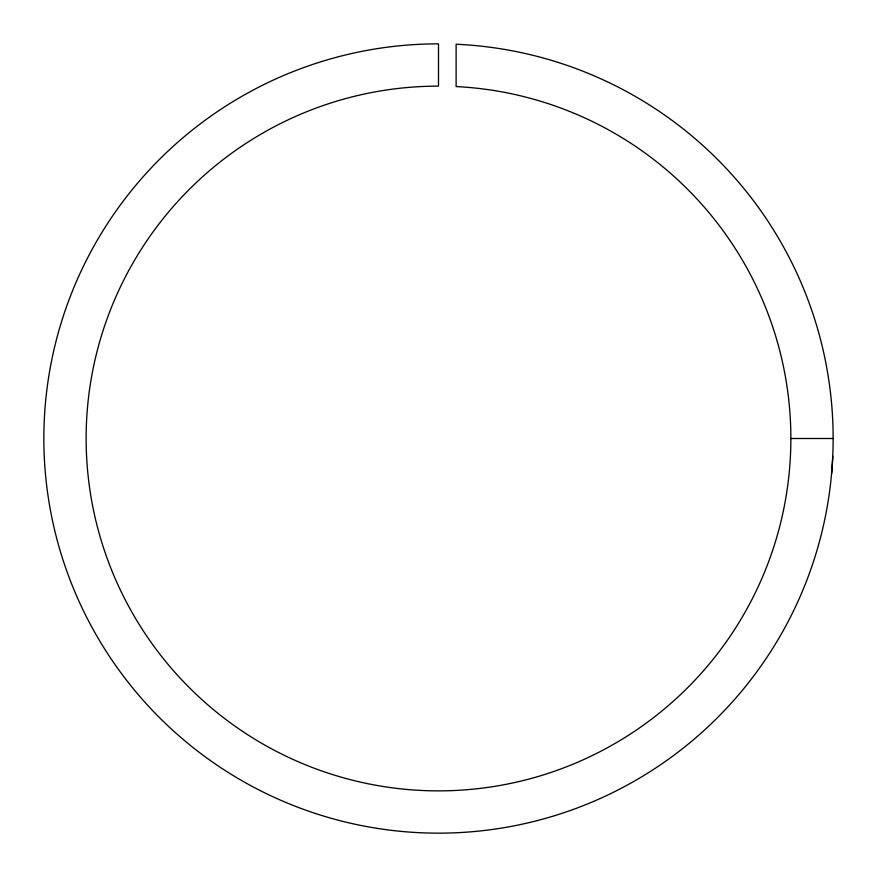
<?xml version="1.0" encoding="UTF-8"?>
<svg xmlns="http://www.w3.org/2000/svg" width="877" height="877" viewBox="0 0 877 877"><rect width="100%" height="100%" fill="white"/><g stroke="black" fill="none" stroke-linecap="round" stroke-linejoin="round"><path stroke-width="1.32" d="M790.868 438.5L833.15 438.5M831.549 473.964A394.65 394.65 0 0 0 456.117 44.245L456.117 86.571A352.368 352.368 0 0 1 737.612 624.764A352.368 352.368 0 0 1 130.443 609.57A352.368 352.368 0 0 1 438.5 86.132L438.5 43.85A394.65 394.65 0 0 0 43.894 432.58A394.65 394.65 0 0 0 426.66 832.975A394.65 394.65 0 0 0 832.755 456.248"/></g></svg>
